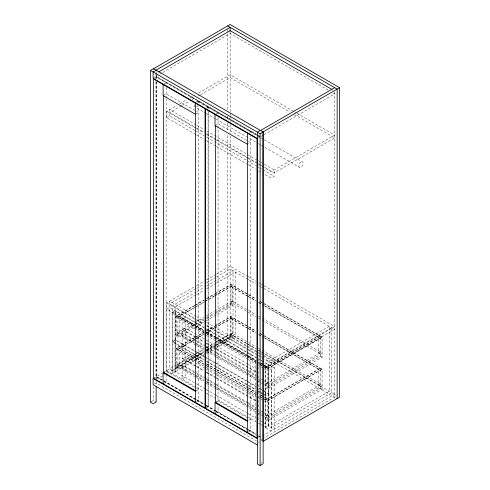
<?xml version="1.0" encoding="UTF-8"?>
<svg xmlns="http://www.w3.org/2000/svg" width="490" height="490" viewBox="0 0 490 490"><rect width="100%" height="100%" fill="white"/><g stroke="black" fill="none" stroke-linecap="round" stroke-linejoin="round"><path stroke-width="0.37" stroke-dasharray="2.45 1.84" d="M157.327 75.552L156.004 76.317L257.881 135.136M159.973 74.021L161.963 72.875M162.625 72.496L230.153 33.504L329.39 90.797M153.131 78.29L156.138 76.556L256.435 134.456M154.742 78.308L156.549 77.267L208.06 107.004L208.06 109.301M164.321 83.839L166.128 82.792L166.128 84.323M163.115 95.593L166.128 93.853L195.841 111.01M195.78 134.511L166.674 117.71L166.674 111.389L176.915 105.479M179.542 103.96L186.776 99.782M190.059 97.884L194.659 95.231M198.603 92.953L230.153 74.737L296.309 112.933M181.514 105.662L169.681 112.492L196.147 127.774M182.17 105.283L189.403 101.112M192.031 99.593L195.32 97.694M197.948 96.175L199.92 95.035M200.575 94.656L230.153 77.579L289.694 111.959M166.674 117.71L169.681 115.971L194.824 130.481M197.28 102.171L198.481 101.473L198.481 103.77M195.473 114.274L198.481 112.535L196.502 111.389M206.854 107.702L208.06 107.004M207.264 107.935L208.471 107.243L258.065 135.877M216.243 113.815L218.05 112.767L218.05 114.299M215.037 125.569L218.05 123.829L250.402 142.51L247.94 143.931M249.202 132.147L250.402 131.449L250.402 132.98M258.175 138.021L259.382 137.329M261.188 136.281L263.179 135.136M263.841 134.756L334.682 93.853L333.359 93.088M264.288 164.266L274.21 169.999L274.21 176.32L271.203 178.054L263.92 173.852M205.518 389.109L175.567 371.818L172.149 373.797L166.674 370.636L166.674 302.863L195.976 285.946M196.631 285.566L203.864 281.389M206.492 279.87L215.698 274.559M216.353 274.18L230.153 266.211L247.358 276.139M195.976 288.788L169.681 303.965L196.147 319.247M196.631 288.408L203.864 284.231M206.492 282.718L215.698 277.401M216.353 277.022L230.153 269.053L247.358 278.982M196.221 291.967L172.56 305.625L172.56 373.558L195.933 387.051M196.876 291.587L204.11 287.41M206.737 285.891L233.032 270.713L233.032 335.644L206.737 350.822M196.055 294.9L175.022 307.046L175.022 371.977L194.738 360.591M196.711 294.527L203.938 290.35M206.572 288.831L215.772 283.52M216.427 283.14L235.494 272.134L235.494 337.065L215.116 348.825M204.201 327.847L175.567 311.315L172.56 313.049L194.622 325.789M205.586 321.152L177.895 337.145L176.253 336.195L176.253 316.13L194.714 305.472M195.369 305.092L203.944 300.143M206.578 298.618L214.491 294.049M215.153 293.669L230.974 284.537L255.731 298.827M194.714 305.564L176.253 316.228L203.65 332.042M195.369 305.184L203.944 300.235M206.578 298.716L214.491 294.147M215.153 293.767L230.974 284.629L255.731 298.925M204.269 301.852L177.895 317.079L177.895 337.145M204.924 301.473L214.155 296.144M214.816 295.764L232.621 285.48L232.621 305.546L216.133 315.064M177.895 317.171L204.269 301.944M204.924 301.564L214.155 296.236M214.816 295.856L232.621 285.578M205.518 345.983L185.147 334.217L182.133 335.956L182.133 347.018L185.147 345.279L185.147 316.84L182.133 318.58L182.133 329.635L185.147 327.902L205.518 339.662M195.792 345.107L177.343 334.456L177.343 332.563L194.487 322.665M195.149 322.285L203.718 317.336M206.357 315.811L214.271 311.242M214.926 310.862L232.07 300.964L255.786 314.654M177.895 332.875L179.536 331.926L196.043 341.463M232.621 301.283L230.974 302.226L247.487 311.763M177.343 334.456L194.487 324.558M195.149 324.178L203.718 319.229M206.357 317.71L214.271 313.141M214.926 312.761L232.07 302.863L232.07 300.964M176.253 336.195L194.714 325.538M195.369 325.152L203.944 320.209M206.578 318.684L214.491 314.115M215.153 313.735L230.974 304.596L232.621 305.546M206.247 320.772L215.478 315.444M205.518 357.038L175.567 339.748L172.56 341.487L195.933 354.987M204.201 356.757L175.567 340.225L172.56 341.959L194.622 354.699M205.586 353.223L177.895 369.215L176.253 368.266L176.253 348.2L194.714 337.543M195.369 337.163L203.944 332.214M206.578 330.689L214.491 326.12M215.153 325.74L230.974 316.607L255.731 330.897M194.714 337.635L176.253 348.298L203.65 364.113M195.369 337.255L203.944 332.306M206.578 330.787L214.491 326.218M215.153 325.838L230.974 316.699L255.731 330.995M204.269 333.923L177.895 349.149L177.895 369.215M204.924 333.543L214.155 328.214M214.816 327.828L232.621 317.551L232.621 337.616L216.133 347.134M177.895 349.241L204.269 334.015M204.924 333.635L214.155 328.306M214.816 327.926L232.621 317.649M205.518 378.053L185.147 366.287L182.133 368.027L182.133 379.089L185.147 377.349L185.147 345.75L182.133 347.49L182.133 358.551L185.147 356.812L205.518 368.572M153.542 378.219L162.625 372.97M163.286 372.59L203.858 349.168M206.321 347.747L214.449 343.049M214.926 342.773L230.153 333.984L247.358 343.913M195.792 377.178L177.343 366.526L177.343 364.634L194.487 354.736M195.149 354.35L203.718 349.407M206.357 347.882L214.271 343.312M214.926 342.933L232.07 333.035L255.786 346.724M177.895 364.946L179.536 363.997L196.043 373.533M232.621 333.353L230.974 334.296L247.487 343.833M177.343 366.526L194.487 356.628M195.149 356.248L203.718 351.299M206.357 349.774L214.271 345.211M214.926 344.825L232.07 334.933L232.07 333.035M156.665 379.254L164.609 374.672M167.255 373.141L203.675 352.114M206.321 350.589L215.588 345.236M216.249 344.856L230.153 336.826L230.153 133.562M176.253 368.266L194.714 357.608M195.369 357.222L203.944 352.273M206.578 350.754L214.491 346.185M215.153 345.805L230.974 336.667L232.621 337.616M172.56 370.556L196.221 356.892M196.876 356.512L204.11 352.341M206.247 352.843L215.478 347.514M195.394 360.211L203.938 355.281M206.572 353.762L214.461 349.205M154.332 384.08L156.138 383.033L256.435 440.939M163.115 383.744L166.128 382.01L166.128 375.12M150.994 401.806L153.401 400.416L156.138 401.99M195.473 391.369L198.481 389.63L196.502 388.484M196.68 401.733L198.481 400.691L198.481 106.636M264.043 365.865L265.317 366.606L268.734 364.627L268.734 426.086L274.21 429.246L274.21 361.473L264.288 355.74M265.727 367.788L320.454 336.195L320.454 356.255L265.727 387.853L267.368 388.803L322.095 357.204L322.095 337.145L259.694 301.117M265.727 367.886L320.454 336.287M322.095 337.145L265.727 369.687L261.103 367.016M262.597 364.56L271.203 369.527L274.21 367.788L262.965 361.295M206.253 407.264L208.06 406.216L208.06 110.066M206.664 407.496L208.471 406.455L214.216 409.775M215.588 402.345L218.05 400.924L250.402 419.605L247.94 421.026M265.727 383.59L267.368 382.641L264.067 380.736M320.454 351.991L318.812 352.941L318.812 337.145L264 305.497M258.463 379.395L266.272 383.903L320.999 352.31L320.999 354.203L266.272 385.802L264.3 384.656M216.243 413.027L218.05 411.986L218.05 405.095M264.043 394.303L265.317 395.038L268.324 393.305L268.324 364.866L263.859 362.288M264.043 394.781L265.317 395.516L268.324 393.776L268.324 425.375L265.317 427.109L264.043 426.374M265.727 399.858L320.454 368.266L320.454 388.325L265.727 419.924L267.368 420.873L322.095 389.274L322.095 369.209L259.694 333.188M265.727 399.956L320.454 368.358M322.095 369.209L265.727 401.757L261.103 399.087M265.727 415.655L267.368 414.712L264.067 412.801M320.454 384.062L318.812 385.011L318.812 369.209L264 337.567M258.463 411.465L266.272 415.973L320.999 384.38L320.999 386.273L266.272 417.872L264.3 416.727M248.595 431.708L250.402 430.667L250.402 135.877M265.727 366.367L265.727 427.819L268.734 426.086M258.175 437.239L259.982 436.192M262.518 435.996L334.682 394.334M260.527 439.983L261.85 439.224M262.518 438.838L334.682 397.176L334.682 91.514M296.971 113.313L334.682 135.087L271.203 171.739L263.92 167.537M294.325 114.629L334.682 137.929L274.21 172.841L264.288 167.114M258.542 135.516L260.527 136.667M257.091 134.836L259.069 135.981M258.702 136.245L259.982 136.98M198.046 101.602L260.233 137.5M260.894 137.886L263.54 139.411M264.202 139.791L302.575 161.945A3.093 1.788 -60 0 1 301.595 166.741A3.093 1.788 -60 0 1 298.912 165.191A3.093 1.788 -60 0 1 302.575 161.945M196.937 108.106L205.537 113.074M206.198 113.453L215.459 118.801M216.121 119.18L255.817 142.1M258.463 143.625L260.447 144.771M261.109 145.156L299.476 167.311M196.147 124.932L169.681 109.65L169.681 115.971M196.809 125.311L204.085 129.513M206.731 131.038L257.673 160.451M258.334 160.83L260.319 161.976M260.98 162.362L263.626 163.887M196.809 128.153L204.085 132.355M206.731 133.886L257.673 163.293M258.334 163.672L260.319 164.824M260.98 165.204L263.626 166.729M166.674 111.389L195.78 128.196M196.441 128.576L203.724 132.778M206.37 134.303L215.631 139.65M216.292 140.036L247.383 157.988M248.044 158.368L255.982 162.95M258.628 164.481L263.259 167.151M195.486 130.867L204.085 135.834M206.731 137.359L256.35 166.006M257.011 166.386L258.996 167.531M259.657 167.917L262.303 169.442M262.965 169.822L274.21 176.32M196.441 134.897L203.724 139.099M206.37 140.624L215.631 145.971M216.292 146.351L247.383 164.303M248.044 164.689L255.982 169.271M258.628 170.796L263.259 173.472M248.02 276.519L255.958 281.107M258.604 282.632L260.588 283.777M261.25 284.163L263.234 285.309M263.896 285.688L334.682 326.554L271.203 363.206L263.92 359.005M248.02 279.367L255.958 283.949M258.604 285.474L260.588 286.625M261.25 287.005L263.234 288.151M263.896 288.53L334.682 329.402L274.21 364.315L264.288 358.582M259.694 301.209L322.095 337.236L267.368 368.829L259.786 364.45M230.974 286.43L247.487 295.96M248.148 296.346L256.074 300.921M258.714 302.446L263.338 305.117M230.974 286.528L247.487 296.058M248.148 296.438L256.074 301.013M258.714 302.538L263.338 305.209M264 305.589L318.812 337.236M258.377 316.154L320.999 352.31M247.879 311.989L256.074 316.718M258.42 318.071L320.999 354.203M320.454 356.255L322.095 357.204M259.694 333.28L322.095 369.307L267.368 400.9L259.786 396.52M230.974 318.5L247.487 328.031M248.148 328.416L256.074 332.992M258.714 334.517L263.338 337.181M230.974 318.598L247.487 328.129M248.148 328.508L256.074 333.084M258.714 334.609L263.338 337.279M264 337.659L318.812 369.307M258.377 348.219L320.999 384.38M247.879 344.06L256.074 348.788M258.42 350.142L320.999 386.273M247.958 344.262L255.958 348.88M258.506 350.35L260.588 351.551M261.146 351.875L336.312 395.271M196.147 316.399L169.681 301.123L169.681 368.897L175.157 372.057L175.157 310.599L172.149 312.338L172.149 373.797M196.809 316.785L204.085 320.987M206.731 322.512L257.673 351.924M258.334 352.304L260.319 353.449M260.98 353.829L263.626 355.36M320.454 388.325L322.095 389.274M246.158 346.062L227.691 335.405L227.691 134.431M246.697 346.375L256.043 351.771M258.683 353.296L261.979 355.201M262.573 355.544L337.145 398.597M196.809 319.627L204.085 323.829M206.731 325.354L257.673 354.766M258.334 355.146L260.319 356.291M260.98 356.677L263.626 358.202M166.674 302.863L195.78 319.664M196.441 320.05L203.724 324.251M206.37 325.776L215.631 331.124M216.292 331.503L247.383 349.456M248.044 349.842L255.982 354.423M258.628 355.948L263.259 358.625M194.824 321.954L169.681 307.444L166.674 309.178L194.457 325.219M195.486 322.34L204.085 327.302M206.731 328.833L256.35 357.48M257.011 357.859L258.996 359.005M259.657 359.384L262.303 360.916M204.857 328.227L214.063 333.537M214.718 333.917L246.262 352.126M246.923 352.506L256.123 357.823M263.222 361.92L258.751 359.335L258.751 387.774L263.222 390.352M196.043 325.66L179.536 316.13L196.043 325.758M196.704 326.046L203.969 330.236M206.609 331.761L215.857 337.102M216.519 337.481L247.554 355.403M248.216 355.783L256.141 360.358M260.766 363.029L263.406 364.554M264.067 364.934L267.368 366.937L264.067 365.032M196.704 326.138L203.969 330.334M206.609 331.859L215.857 337.194M216.519 337.579L247.554 355.495M248.216 355.881L256.141 360.456M260.766 363.121L263.406 364.646M195.118 325.605L203.724 330.566M206.37 332.098L214.308 336.679M214.969 337.059L246.06 355.011M246.721 355.397L255.982 360.744M258.628 362.269L261.936 364.18M195.277 326.168L203.822 331.099M206.449 332.618L214.338 337.169M214.994 337.549L255.737 361.075L255.737 389.513L216.311 366.747M258.291 362.551L260.208 363.654M260.845 364.027L263.4 365.497M176.253 316.13L203.969 332.134M206.29 333.476L256.141 362.257M259.786 364.358L267.368 368.737L267.368 388.803M206.29 333.568L214.216 338.143M214.877 338.523L245.913 356.444M246.574 356.824L255.823 362.165M203.65 333.843L177.895 318.972L179.536 318.028L179.536 331.926M206.29 335.368L215.539 340.709M216.194 341.089L247.236 359.011M247.897 359.391L255.823 363.966M258.463 365.491L260.441 366.636M206.174 340.042L215.373 345.352M216.035 345.732L247.579 363.948M248.234 364.327L256.123 368.878M195.822 336.912L182.678 329.323L182.678 335.644M196.484 337.291L203.711 341.463M206.339 342.982L215.539 348.292M216.2 348.672L256.288 371.818M182.133 329.635L195.933 337.604M196.594 337.984L203.822 342.161M206.449 343.68L215.649 348.99M216.311 349.37L255.737 372.137M206.174 346.363L215.373 351.673M216.035 352.053L247.579 370.262M248.234 370.642L256.123 375.199M196.704 341.842L203.969 346.038M206.609 347.563L215.857 352.898M216.519 353.278L247.554 371.2M248.216 371.585L256.141 376.161M260.766 378.825L263.406 380.35M177.343 332.563L203.711 347.784M206.29 349.272L256.288 378.139M182.133 335.956L194.622 343.165M195.277 343.545L203.822 348.476M206.449 349.995L214.338 354.552M214.994 354.932L255.737 378.452M196.447 345.487L203.693 349.67M206.327 351.189L215.551 356.518M216.213 356.898L255.737 379.713M258.371 381.238L260.343 382.378M261.005 382.757L263.638 384.276M206.174 357.418L215.373 362.735M216.035 363.108L247.579 381.324M248.234 381.704L256.123 386.255M263.859 390.726L268.324 393.305M204.857 357.137L214.063 362.447M214.718 362.827L246.262 381.036M246.923 381.416L256.123 386.733M263.222 390.83L258.751 388.245L258.751 419.844L263.222 422.423M263.859 391.198L268.324 393.776M196.594 355.36L203.822 359.538M206.449 361.057L215.649 366.367M258.291 390.983L260.208 392.092M260.845 392.459L263.4 393.935M195.277 355.079L203.822 360.009M206.449 361.528L214.338 366.079M214.994 366.459L255.737 389.985L255.737 421.584L216.311 398.817M258.291 391.461L260.208 392.563M260.845 392.937L263.4 394.407M196.043 357.731L179.536 348.2L196.043 357.829M196.704 358.116L203.969 362.306M206.609 363.831L215.857 369.172M216.519 369.552L247.554 387.474M248.216 387.853L256.141 392.429M260.766 395.099L263.406 396.624M264.067 397.004L267.368 399.007L264.067 397.102M196.704 358.208L203.969 362.404M206.609 363.929L215.857 369.264M216.519 369.65L247.554 387.566M248.216 387.951L256.141 392.527M260.766 395.191L263.406 396.716M176.253 348.2L203.969 364.205M206.29 365.546L256.141 394.327M259.786 396.428L267.368 400.808L267.368 420.873M206.29 365.638L214.216 370.213M214.877 370.593L245.913 388.515M246.574 388.895L255.823 394.236M203.65 365.914L177.895 351.042L179.536 350.099L179.536 363.997M206.29 367.439L215.539 372.78M216.194 373.16L247.236 391.081M247.897 391.461L255.823 396.036M258.463 397.562L260.441 398.707M206.174 368.952L215.373 374.262M216.035 374.642L247.579 392.858M248.234 393.237L256.123 397.788M195.822 365.822L182.678 358.233L182.678 367.708M196.484 366.202L203.711 370.373M206.339 371.892L215.539 377.202M216.2 377.582L256.288 400.728M182.133 358.551L195.933 366.514M196.594 366.894L203.822 371.071M206.449 372.59L215.649 377.9M216.311 378.28L255.737 401.047M206.174 378.433L215.373 383.744M216.035 384.123L247.579 402.333M248.234 402.713L256.123 407.27M196.704 373.913L203.969 378.109M206.609 379.634L215.857 384.969M216.519 385.348L247.554 403.27M248.216 403.65L256.141 408.225M260.766 410.896L263.406 412.421M177.343 364.634L203.711 379.854M206.29 381.343L256.288 410.21M182.133 368.027L194.622 375.236M195.277 375.616L203.822 380.546M206.449 382.065L214.338 386.616M214.994 386.996L255.737 410.522M196.447 377.557L203.693 381.741M206.327 383.26L215.551 388.582M216.213 388.968L255.737 411.784M258.371 413.303L260.343 414.448M261.005 414.828L263.638 416.347M206.174 389.489L215.373 394.799M216.035 395.179L247.579 413.395M248.234 413.774L256.123 418.325M263.859 422.79L268.324 425.375M196.594 387.431L203.822 391.608M206.449 393.127L215.649 398.437M258.291 423.054L260.208 424.162M260.845 424.53L263.4 426.006M265.727 427.819L271.203 430.98L271.203 369.527M166.128 370.948L195.841 388.105M163.574 380.534L156.549 376.479L156.549 81.855M164.211 380.901L195.841 399.166M196.502 399.546L205.506 404.746M206.143 405.114L208.06 406.216M214.853 410.142L256.148 433.981M156.138 376.718L163.397 380.908M164.058 381.287L203.644 404.146M206.284 405.671L215.526 411M216.182 411.38L255.774 434.238M258.414 435.763L260.392 436.909M156.004 376.798L203.632 404.293M206.278 405.824L215.545 411.171M216.206 411.551L247.297 429.503M247.958 429.883L255.896 434.471M258.542 435.996L260.527 437.141M261.146 440.345L262.377 441.055M257.091 441.319L259.069 442.464M260.937 462.499L262.034 463.13M266.272 383.903L266.272 385.802M266.272 415.973L266.272 417.872M265.317 366.606L265.317 395.038M265.317 395.516L265.317 427.109M230.974 284.537L230.974 304.596M230.974 316.607L230.974 336.667M230.153 31.93L230.153 115.432M230.153 115.983L230.153 121.551M230.153 124.393L230.153 133.011M227.691 29.743L227.691 109.981M227.691 116.093L227.691 119.915M227.691 122.972L227.691 131.375M218.05 117.196L218.05 402.4M208.471 107.243L208.471 108.774M208.471 111.83L208.471 406.455M175.567 311.315L175.567 339.748M175.567 340.225L175.567 371.818M166.128 87.385L166.128 97.681M166.128 98.447L166.128 374.636M156.549 77.267L156.549 78.798M156.138 71.638L156.138 74.057M156.138 74.449L156.138 78.645M156.138 81.701L156.138 378.825M156.138 381.355L156.138 385.177M156.004 73.212L156.004 78.559M156.004 81.616L156.004 378.874M153.542 68.735L153.542 70.26M153.401 386.653L153.401 400.416M196.502 101.755A3.093 1.788 -60 0 1 198.615 103.715M197.593 105.834A3.093 1.788 -60 0 1 196.502 106.808M194.953 106.961A3.093 1.788 -60 0 1 194.604 104.113M329.347 326.322L268.875 361.234L268.875 426.165L329.347 391.253L329.347 326.322M331.81 327.743L271.338 362.655L271.338 427.586L331.81 392.674L331.81 327.743"/><path stroke-width="0.73" d="M156.138 386.702L156.138 401.99L153.131 403.729L150.393 402.149L150.393 70.395L153.401 68.655L263.13 132.006L263.13 463.761L260.117 465.5L257.379 463.92L257.379 132.159L260.392 130.426M153.542 68.735L230.153 24.5L339.607 87.692L339.607 397.176L262.989 441.41L262.989 131.926L339.607 87.692M156.004 70.156L230.153 27.342L230.153 31.164M156.138 70.235L153.131 71.975L153.131 78.29L257.379 138.48M158.65 71.944L230.153 30.662L332.036 89.48M260.527 130.505L334.682 87.692M150.393 70.395L260.117 133.739L263.13 132.006M163.115 383.744L163.115 372.688L164.321 371.99M215.037 413.725L215.037 402.664L216.243 401.971M227.691 25.921L337.145 89.113L337.145 398.597M195.473 114.274L163.115 95.593L163.115 84.531M247.395 144.25L215.037 125.569L215.037 114.507M196.018 391.051L163.666 372.369L163.666 95.274M247.94 421.026L215.588 402.345L215.588 126.016M163.115 372.688L195.473 391.369M215.037 402.664L247.395 421.345M257.379 438.642L153.131 378.452L153.131 384.773L257.379 444.963M260.117 133.739L260.117 465.5M247.395 133.188L247.395 432.401M195.473 103.212L195.473 402.425M205.053 108.743L153.542 79L153.542 378.219L205.053 407.956L205.053 108.743M256.968 138.719L205.463 108.976L205.463 408.195L256.968 437.931L256.968 138.719"/></g></svg>
